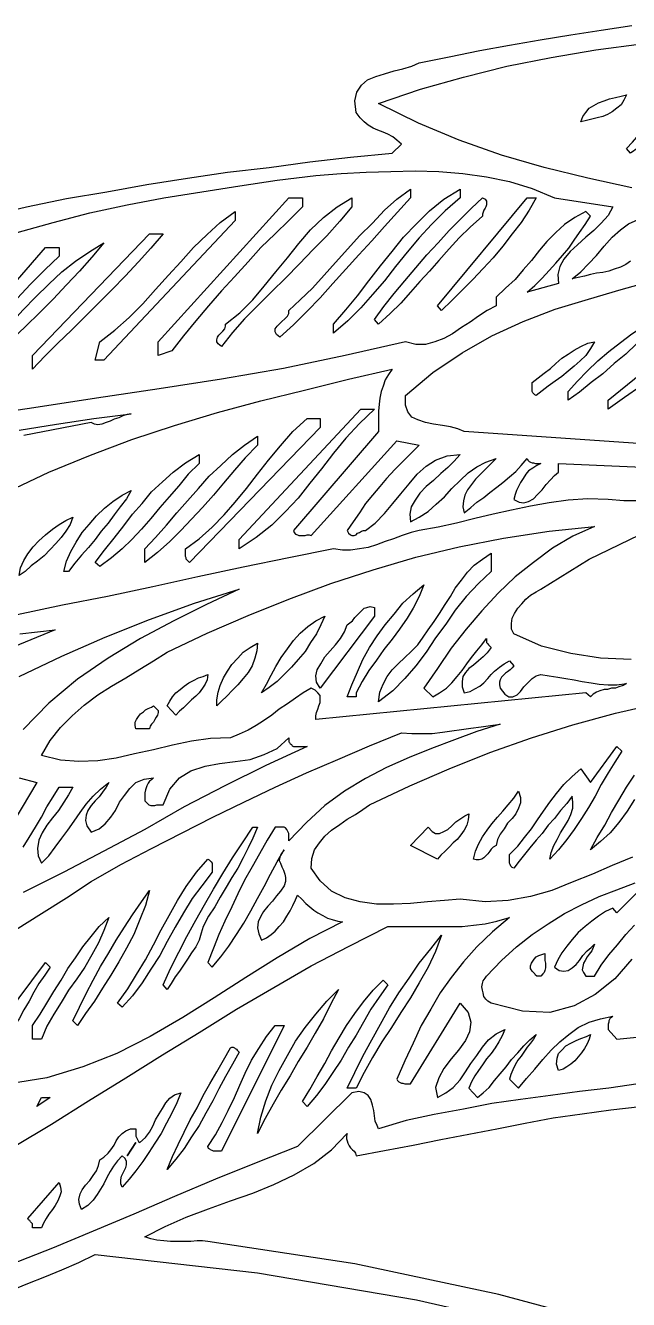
# Model space of a CAD drawing. Extents: x 0.03 to 7.4, y 0.03 to 6.86.
# Drawn here: x 2.585 to 3.473, y 4.966 to 6.843 of the extents above; entities that cross this region are included whole.
import ezdxf

# ---------------------------------------------------------------- set-up
doc = ezdxf.new("R2010")
doc.units = 0
doc.layers.add('1', color=7, linetype='Continuous')

msp = doc.modelspace()

# ---------------------------------------------------------------- linework, layer by layer
for points in [[(2.529, 6.562), (2.587, 6.576), (2.646, 6.588), (2.705, 6.598), (2.764, 6.609), (2.824, 6.618), (2.883, 6.627), (2.944, 6.634), (3.004, 6.642), (3.064, 6.649), (3.125, 6.655), (3.139, 6.668), (3.132, 6.674), (3.126, 6.679), (3.119, 6.683), (3.112, 6.686), (3.104, 6.689), (3.097, 6.692), (3.09, 6.696), (3.084, 6.701), (3.078, 6.707), (3.072, 6.715), (3.07, 6.732), (3.073, 6.745), (3.08, 6.755), (3.089, 6.763), (3.101, 6.768), (3.114, 6.772), (3.128, 6.776), (3.141, 6.779), (3.154, 6.783), (3.165, 6.788), (3.209, 6.797), (3.254, 6.806), (3.298, 6.814), (3.343, 6.822), (3.388, 6.829), (3.433, 6.836), (3.478, 6.843)], [(3.47, 6.741), (3.466, 6.733), (3.462, 6.726), (3.456, 6.721), (3.449, 6.716), (3.442, 6.712), (3.435, 6.709), (3.427, 6.707), (3.419, 6.705), (3.411, 6.703), (3.403, 6.701), (3.406, 6.709), (3.41, 6.715), (3.415, 6.721), (3.422, 6.725), (3.429, 6.729), (3.437, 6.732), (3.445, 6.735), (3.454, 6.737), (3.462, 6.739), (3.47, 6.741)], [(3.582, 6.741), (3.574, 6.731), (3.564, 6.722), (3.554, 6.713), (3.544, 6.704), (3.533, 6.695), (3.521, 6.687), (3.51, 6.679), (3.499, 6.671), (3.487, 6.663), (3.476, 6.655), (3.47, 6.662), (3.479, 6.671), (3.488, 6.682), (3.499, 6.692), (3.509, 6.701), (3.52, 6.711), (3.531, 6.72), (3.543, 6.727), (3.556, 6.734), (3.569, 6.738), (3.582, 6.741)], [(2.993, 6.576), (2.973, 6.556), (2.953, 6.536), (2.932, 6.516), (2.913, 6.495), (2.893, 6.473), (2.874, 6.452), (2.855, 6.43), (2.836, 6.408), (2.818, 6.386), (2.801, 6.364), (2.781, 6.357), (2.781, 6.377), (2.973, 6.589), (2.993, 6.589), (2.993, 6.576)], [(3.066, 6.576), (3.048, 6.555), (3.029, 6.533), (3.009, 6.513), (2.989, 6.492), (2.968, 6.471), (2.948, 6.451), (2.928, 6.431), (2.908, 6.411), (2.89, 6.391), (2.874, 6.37), (2.869, 6.374), (2.867, 6.377), (2.867, 6.38), (2.868, 6.384), (2.87, 6.387), (2.873, 6.39), (2.876, 6.393), (2.879, 6.396), (2.88, 6.4), (2.88, 6.403), (2.901, 6.42), (2.92, 6.439), (2.937, 6.459), (2.954, 6.48), (2.971, 6.501), (2.988, 6.522), (3.005, 6.542), (3.024, 6.56), (3.044, 6.576), (3.066, 6.589), (3.066, 6.576)], [(3.152, 6.589), (3.133, 6.568), (3.114, 6.547), (3.095, 6.526), (3.076, 6.505), (3.057, 6.484), (3.038, 6.463), (3.019, 6.442), (3, 6.422), (2.98, 6.402), (2.96, 6.384), (2.955, 6.388), (2.953, 6.392), (2.953, 6.396), (2.956, 6.4), (2.959, 6.403), (2.963, 6.407), (2.967, 6.411), (2.971, 6.415), (2.973, 6.419), (2.973, 6.423), (2.99, 6.439), (3.008, 6.456), (3.025, 6.475), (3.042, 6.494), (3.06, 6.514), (3.077, 6.533), (3.096, 6.552), (3.114, 6.571), (3.132, 6.587), (3.152, 6.602), (3.152, 6.589)], [(3.225, 6.589), (3.203, 6.57), (3.183, 6.55), (3.165, 6.53), (3.147, 6.509), (3.13, 6.488), (3.114, 6.467), (3.096, 6.447), (3.079, 6.427), (3.06, 6.408), (3.039, 6.39), (3.039, 6.403), (3.057, 6.424), (3.074, 6.445), (3.091, 6.467), (3.108, 6.489), (3.125, 6.51), (3.142, 6.531), (3.161, 6.551), (3.18, 6.57), (3.201, 6.587), (3.225, 6.602), (3.225, 6.589)], [(3.258, 6.562), (3.24, 6.546), (3.224, 6.53), (3.209, 6.514), (3.194, 6.497), (3.18, 6.481), (3.166, 6.466), (3.152, 6.45), (3.138, 6.434), (3.122, 6.419), (3.105, 6.403), (3.099, 6.41), (3.113, 6.429), (3.128, 6.448), (3.144, 6.467), (3.16, 6.486), (3.176, 6.505), (3.193, 6.523), (3.209, 6.541), (3.226, 6.558), (3.242, 6.574), (3.258, 6.589), (3.262, 6.587), (3.264, 6.584), (3.264, 6.582), (3.264, 6.579), (3.263, 6.576), (3.262, 6.574), (3.26, 6.571), (3.259, 6.568), (3.258, 6.565), (3.258, 6.562)], [(3.337, 6.589), (3.327, 6.571), (3.315, 6.553), (3.302, 6.536), (3.288, 6.518), (3.274, 6.501), (3.259, 6.485), (3.244, 6.469), (3.228, 6.453), (3.213, 6.438), (3.198, 6.423), (3.192, 6.43), (3.324, 6.589), (3.337, 6.589)], [(2.894, 6.556), (2.701, 6.35), (2.688, 6.35), (2.695, 6.377), (2.717, 6.394), (2.738, 6.413), (2.758, 6.433), (2.777, 6.454), (2.796, 6.475), (2.814, 6.495), (2.833, 6.516), (2.853, 6.535), (2.872, 6.553), (2.894, 6.569), (2.894, 6.556)], [(2.788, 6.536), (2.77, 6.515), (2.752, 6.495), (2.732, 6.474), (2.713, 6.454), (2.693, 6.434), (2.673, 6.414), (2.653, 6.394), (2.633, 6.375), (2.614, 6.356), (2.596, 6.337), (2.596, 6.357), (2.768, 6.536), (2.788, 6.536)], [(2.635, 6.503), (2.614, 6.483), (2.593, 6.462), (2.573, 6.441), (2.554, 6.42), (2.534, 6.399), (2.515, 6.377), (2.496, 6.357), (2.477, 6.336), (2.457, 6.317), (2.437, 6.298), (2.437, 6.311), (2.615, 6.516), (2.635, 6.516), (2.635, 6.503)], [(2.701, 6.523), (2.683, 6.502), (2.665, 6.481), (2.646, 6.461), (2.626, 6.44), (2.606, 6.42), (2.586, 6.4), (2.565, 6.38), (2.544, 6.361), (2.524, 6.342), (2.503, 6.324), (2.509, 6.35), (2.527, 6.367), (2.545, 6.385), (2.564, 6.404), (2.582, 6.424), (2.6, 6.443), (2.62, 6.462), (2.639, 6.48), (2.659, 6.496), (2.68, 6.51), (2.701, 6.523)], [(3.675, 6.463), (3.653, 6.445), (3.63, 6.427), (3.608, 6.408), (3.585, 6.389), (3.562, 6.369), (3.538, 6.35), (3.515, 6.331), (3.491, 6.312), (3.467, 6.295), (3.443, 6.278), (3.443, 6.291), (3.655, 6.463), (3.675, 6.463)], [(3.549, 6.43), (3.534, 6.417), (3.518, 6.403), (3.502, 6.389), (3.485, 6.374), (3.469, 6.359), (3.452, 6.345), (3.435, 6.33), (3.418, 6.317), (3.401, 6.303), (3.384, 6.291), (3.384, 6.304), (3.398, 6.319), (3.412, 6.334), (3.428, 6.349), (3.444, 6.363), (3.461, 6.376), (3.478, 6.389), (3.495, 6.4), (3.513, 6.411), (3.531, 6.421), (3.549, 6.43)], [(3.423, 6.377), (3.417, 6.367), (3.41, 6.357), (3.402, 6.349), (3.393, 6.341), (3.384, 6.334), (3.375, 6.326), (3.365, 6.319), (3.355, 6.312), (3.346, 6.305), (3.337, 6.298), (3.335, 6.299), (3.334, 6.3), (3.332, 6.302), (3.331, 6.304), (3.331, 6.306), (3.331, 6.309), (3.331, 6.312), (3.331, 6.314), (3.331, 6.317), (3.34, 6.324), (3.349, 6.331), (3.358, 6.338), (3.366, 6.345), (3.375, 6.353), (3.384, 6.359), (3.393, 6.365), (3.403, 6.37), (3.413, 6.375), (3.423, 6.377)], [(3.099, 6.278), (3.077, 6.257), (3.057, 6.235), (3.039, 6.213), (3.021, 6.19), (3.004, 6.169), (2.987, 6.147), (2.968, 6.127), (2.948, 6.107), (2.925, 6.089), (2.9, 6.072), (2.9, 6.086), (3.079, 6.278), (3.099, 6.278)], [(3.019, 6.251), (2.827, 6.052), (2.825, 6.054), (2.824, 6.055), (2.822, 6.057), (2.822, 6.059), (2.821, 6.061), (2.821, 6.064), (2.821, 6.067), (2.821, 6.069), (2.821, 6.072), (2.841, 6.087), (2.86, 6.104), (2.878, 6.122), (2.894, 6.141), (2.911, 6.161), (2.927, 6.182), (2.943, 6.203), (2.961, 6.224), (2.979, 6.245), (3, 6.264), (3.019, 6.264), (3.019, 6.251)], [(2.927, 6.225), (2.909, 6.206), (2.893, 6.188), (2.877, 6.169), (2.862, 6.151), (2.846, 6.133), (2.83, 6.116), (2.814, 6.099), (2.798, 6.083), (2.78, 6.067), (2.761, 6.052), (2.761, 6.072), (2.777, 6.089), (2.793, 6.107), (2.808, 6.125), (2.824, 6.143), (2.84, 6.161), (2.856, 6.179), (2.873, 6.195), (2.89, 6.211), (2.908, 6.225), (2.927, 6.238), (2.927, 6.225)], [(2.841, 6.198), (2.825, 6.182), (2.811, 6.165), (2.797, 6.149), (2.783, 6.133), (2.77, 6.117), (2.756, 6.101), (2.742, 6.086), (2.728, 6.072), (2.712, 6.059), (2.695, 6.046), (2.688, 6.052), (2.702, 6.07), (2.716, 6.088), (2.73, 6.106), (2.743, 6.123), (2.757, 6.139), (2.771, 6.156), (2.787, 6.171), (2.803, 6.185), (2.821, 6.199), (2.841, 6.211), (2.841, 6.198)], [(2.741, 6.158), (2.734, 6.146), (2.725, 6.134), (2.716, 6.122), (2.707, 6.11), (2.697, 6.098), (2.688, 6.086), (2.678, 6.074), (2.668, 6.063), (2.658, 6.051), (2.649, 6.039), (2.642, 6.039), (2.646, 6.054), (2.652, 6.068), (2.66, 6.082), (2.669, 6.096), (2.679, 6.108), (2.69, 6.121), (2.702, 6.132), (2.714, 6.142), (2.728, 6.151), (2.741, 6.158)], [(2.655, 6.119), (2.651, 6.108), (2.645, 6.098), (2.638, 6.089), (2.63, 6.08), (2.622, 6.071), (2.613, 6.062), (2.603, 6.054), (2.594, 6.047), (2.585, 6.039), (2.576, 6.033), (2.578, 6.044), (2.583, 6.055), (2.589, 6.065), (2.597, 6.075), (2.605, 6.084), (2.615, 6.093), (2.625, 6.101), (2.635, 6.108), (2.645, 6.114), (2.655, 6.119)], [(3.271, 6.039), (3.252, 6.021), (3.234, 6.002), (3.218, 5.982), (3.204, 5.961), (3.189, 5.941), (3.175, 5.92), (3.16, 5.9), (3.144, 5.881), (3.126, 5.863), (3.105, 5.847), (3.107, 5.861), (3.112, 5.873), (3.118, 5.884), (3.125, 5.894), (3.134, 5.903), (3.144, 5.912), (3.153, 5.921), (3.163, 5.931), (3.171, 5.942), (3.178, 5.953), (3.187, 5.965), (3.195, 5.977), (3.203, 5.99), (3.211, 6.002), (3.218, 6.014), (3.227, 6.026), (3.236, 6.038), (3.246, 6.048), (3.258, 6.057), (3.271, 6.066), (3.271, 6.039)], [(3.172, 6.019), (3.165, 6.002), (3.156, 5.985), (3.147, 5.97), (3.136, 5.954), (3.125, 5.939), (3.113, 5.924), (3.102, 5.908), (3.091, 5.893), (3.081, 5.877), (3.072, 5.86), (3.072, 5.854), (3.059, 5.854), (3.066, 5.872), (3.074, 5.891), (3.082, 5.909), (3.092, 5.927), (3.103, 5.944), (3.115, 5.96), (3.128, 5.976), (3.141, 5.992), (3.156, 6.006), (3.172, 6.019)], [(3.099, 5.973), (3.019, 5.867), (3.014, 5.876), (3.013, 5.885), (3.015, 5.894), (3.02, 5.903), (3.026, 5.913), (3.034, 5.922), (3.042, 5.931), (3.049, 5.94), (3.055, 5.95), (3.059, 5.96), (3.063, 5.963), (3.067, 5.966), (3.07, 5.971), (3.073, 5.974), (3.077, 5.978), (3.081, 5.982), (3.084, 5.985), (3.088, 5.986), (3.093, 5.987), (3.099, 5.986), (3.099, 5.973)], [(3.026, 5.973), (3.02, 5.96), (3.014, 5.947), (3.005, 5.934), (2.997, 5.921), (2.987, 5.909), (2.977, 5.898), (2.966, 5.887), (2.956, 5.877), (2.944, 5.868), (2.933, 5.86), (2.94, 5.873), (2.947, 5.886), (2.954, 5.899), (2.962, 5.912), (2.971, 5.925), (2.98, 5.937), (2.99, 5.948), (3.001, 5.958), (3.013, 5.966), (3.026, 5.973)], [(2.927, 5.933), (2.926, 5.922), (2.923, 5.911), (2.919, 5.9), (2.913, 5.89), (2.906, 5.881), (2.898, 5.872), (2.89, 5.864), (2.882, 5.855), (2.874, 5.848), (2.867, 5.841), (2.867, 5.85), (2.869, 5.861), (2.872, 5.871), (2.877, 5.882), (2.883, 5.892), (2.889, 5.902), (2.898, 5.911), (2.906, 5.92), (2.916, 5.927), (2.927, 5.933)], [(2.854, 5.887), (2.853, 5.879), (2.85, 5.873), (2.846, 5.867), (2.841, 5.86), (2.836, 5.855), (2.83, 5.85), (2.824, 5.844), (2.818, 5.838), (2.812, 5.833), (2.807, 5.827), (2.794, 5.841), (2.798, 5.848), (2.802, 5.854), (2.807, 5.86), (2.813, 5.865), (2.819, 5.87), (2.826, 5.875), (2.833, 5.878), (2.84, 5.882), (2.847, 5.884), (2.854, 5.887)], [(2.768, 5.807), (2.748, 5.807), (2.747, 5.812), (2.747, 5.817), (2.749, 5.821), (2.752, 5.825), (2.755, 5.829), (2.759, 5.832), (2.762, 5.835), (2.766, 5.837), (2.771, 5.839), (2.774, 5.841), (2.778, 5.837), (2.781, 5.834), (2.781, 5.831), (2.78, 5.827), (2.778, 5.824), (2.776, 5.821), (2.774, 5.817), (2.771, 5.814), (2.769, 5.811), (2.768, 5.807)], [(3.463, 5.774), (3.453, 5.758), (3.443, 5.742), (3.433, 5.725), (3.424, 5.708), (3.414, 5.691), (3.404, 5.675), (3.393, 5.659), (3.382, 5.644), (3.37, 5.629), (3.357, 5.615), (3.359, 5.625), (3.363, 5.635), (3.368, 5.644), (3.373, 5.654), (3.379, 5.663), (3.384, 5.672), (3.388, 5.681), (3.391, 5.69), (3.391, 5.699), (3.39, 5.708), (3.382, 5.697), (3.373, 5.687), (3.364, 5.675), (3.355, 5.665), (3.346, 5.653), (3.337, 5.643), (3.328, 5.632), (3.32, 5.622), (3.312, 5.612), (3.304, 5.602), (3.302, 5.603), (3.3, 5.605), (3.299, 5.607), (3.298, 5.609), (3.298, 5.611), (3.298, 5.614), (3.298, 5.616), (3.298, 5.619), (3.298, 5.622), (3.31, 5.634), (3.32, 5.647), (3.33, 5.66), (3.339, 5.673), (3.348, 5.686), (3.357, 5.699), (3.367, 5.712), (3.378, 5.725), (3.39, 5.737), (3.403, 5.748), (3.417, 5.728), (3.456, 5.781), (3.463, 5.774)], [(3.482, 5.703), (3.471, 5.686), (3.459, 5.669), (3.446, 5.654), (3.432, 5.641), (3.417, 5.629), (3.427, 5.647), (3.438, 5.665), (3.448, 5.684), (3.459, 5.702), (3.47, 5.721), (3.482, 5.739)], [(3.278, 5.635), (3.274, 5.633), (3.271, 5.63), (3.269, 5.627), (3.266, 5.623), (3.263, 5.62), (3.26, 5.617), (3.257, 5.615), (3.253, 5.614), (3.249, 5.614), (3.245, 5.615), (3.248, 5.627), (3.252, 5.637), (3.258, 5.648), (3.265, 5.658), (3.272, 5.667), (3.28, 5.677), (3.288, 5.686), (3.296, 5.695), (3.304, 5.705), (3.311, 5.715), (3.314, 5.706), (3.314, 5.698), (3.311, 5.69), (3.307, 5.682), (3.302, 5.675), (3.295, 5.668), (3.29, 5.66), (3.284, 5.652), (3.28, 5.644), (3.278, 5.635)], [(3.192, 5.615), (3.152, 5.635), (3.178, 5.662), (3.184, 5.656), (3.189, 5.653), (3.195, 5.653), (3.201, 5.656), (3.207, 5.659), (3.213, 5.664), (3.219, 5.67), (3.226, 5.675), (3.232, 5.679), (3.238, 5.682), (3.237, 5.673), (3.235, 5.665), (3.231, 5.658), (3.226, 5.651), (3.221, 5.644), (3.215, 5.639), (3.209, 5.633), (3.203, 5.627), (3.197, 5.621), (3.192, 5.615)], [(2.927, 5.662), (2.92, 5.646), (2.913, 5.632), (2.906, 5.617), (2.898, 5.602), (2.889, 5.588), (2.881, 5.574), (2.872, 5.559), (2.864, 5.545), (2.855, 5.531), (2.847, 5.516), (2.844, 5.506), (2.841, 5.496), (2.836, 5.486), (2.83, 5.477), (2.824, 5.468), (2.818, 5.459), (2.812, 5.45), (2.806, 5.442), (2.8, 5.432), (2.794, 5.423), (2.788, 5.43), (2.799, 5.454), (2.811, 5.478), (2.823, 5.501), (2.836, 5.525), (2.849, 5.548), (2.862, 5.571), (2.876, 5.594), (2.89, 5.617), (2.905, 5.639), (2.92, 5.662), (2.927, 5.662)], [(2.86, 5.596), (2.845, 5.576), (2.831, 5.557), (2.818, 5.536), (2.806, 5.515), (2.794, 5.494), (2.783, 5.473), (2.77, 5.453), (2.757, 5.433), (2.743, 5.414), (2.728, 5.397), (2.721, 5.403), (2.736, 5.424), (2.749, 5.445), (2.762, 5.467), (2.774, 5.489), (2.785, 5.511), (2.797, 5.532), (2.809, 5.554), (2.822, 5.575), (2.837, 5.596), (2.854, 5.615), (2.856, 5.614), (2.858, 5.612), (2.859, 5.611), (2.86, 5.609), (2.86, 5.607), (2.86, 5.604), (2.86, 5.601), (2.86, 5.598), (2.86, 5.596)], [(2.768, 5.569), (2.762, 5.547), (2.754, 5.526), (2.745, 5.504), (2.734, 5.484), (2.723, 5.464), (2.711, 5.444), (2.699, 5.425), (2.687, 5.406), (2.674, 5.388), (2.662, 5.37), (2.655, 5.377), (2.665, 5.397), (2.675, 5.417), (2.685, 5.437), (2.696, 5.457), (2.708, 5.477), (2.719, 5.496), (2.731, 5.515), (2.743, 5.533), (2.756, 5.552), (2.768, 5.569)], [(2.708, 5.529), (2.701, 5.51), (2.693, 5.492), (2.683, 5.474), (2.673, 5.456), (2.661, 5.439), (2.649, 5.422), (2.638, 5.404), (2.627, 5.387), (2.617, 5.369), (2.609, 5.35), (2.596, 5.35), (2.596, 5.37), (2.607, 5.387), (2.617, 5.403), (2.627, 5.42), (2.638, 5.437), (2.648, 5.454), (2.659, 5.47), (2.67, 5.486), (2.682, 5.501), (2.694, 5.516), (2.708, 5.529)], [(3.198, 5.503), (3.189, 5.479), (3.178, 5.456), (3.165, 5.433), (3.152, 5.411), (3.138, 5.389), (3.124, 5.367), (3.11, 5.346), (3.096, 5.323), (3.084, 5.301), (3.072, 5.278), (3.059, 5.278), (3.07, 5.301), (3.082, 5.325), (3.095, 5.349), (3.108, 5.372), (3.121, 5.396), (3.135, 5.418), (3.15, 5.44), (3.165, 5.462), (3.182, 5.483), (3.198, 5.503)], [(2.622, 5.456), (2.614, 5.444), (2.605, 5.432), (2.598, 5.419), (2.591, 5.406), (2.583, 5.393), (2.576, 5.38), (2.568, 5.368), (2.56, 5.355), (2.552, 5.343), (2.543, 5.331), (2.538, 5.336), (2.536, 5.342), (2.536, 5.348), (2.537, 5.353), (2.54, 5.358), (2.543, 5.363), (2.547, 5.368), (2.55, 5.373), (2.553, 5.379), (2.556, 5.384), (2.615, 5.463), (2.622, 5.456)], [(3.35, 5.476), (3.35, 5.473), (3.35, 5.469), (3.35, 5.466), (3.351, 5.462), (3.351, 5.458), (3.351, 5.455), (3.35, 5.451), (3.349, 5.448), (3.347, 5.446), (3.344, 5.443), (3.342, 5.443), (3.34, 5.443), (3.338, 5.443), (3.336, 5.444), (3.335, 5.446), (3.334, 5.447), (3.332, 5.449), (3.331, 5.45), (3.329, 5.454), (3.329, 5.458), (3.33, 5.462), (3.332, 5.465), (3.334, 5.468), (3.337, 5.471), (3.341, 5.473), (3.344, 5.474), (3.347, 5.475), (3.35, 5.476)], [(3.119, 5.43), (3.106, 5.412), (3.094, 5.394), (3.083, 5.375), (3.072, 5.356), (3.061, 5.338), (3.05, 5.319), (3.038, 5.301), (3.026, 5.283), (3.014, 5.267), (3, 5.251), (2.993, 5.258), (3.004, 5.276), (3.015, 5.295), (3.026, 5.314), (3.036, 5.333), (3.047, 5.352), (3.058, 5.37), (3.07, 5.388), (3.083, 5.405), (3.097, 5.422), (3.112, 5.437), (3.119, 5.43)], [(3.046, 5.423), (3.035, 5.402), (3.024, 5.38), (3.012, 5.359), (3, 5.338), (2.987, 5.317), (2.975, 5.296), (2.962, 5.275), (2.95, 5.254), (2.938, 5.233), (2.927, 5.211), (2.932, 5.235), (2.939, 5.259), (2.948, 5.282), (2.959, 5.304), (2.971, 5.326), (2.983, 5.347), (2.997, 5.367), (3.013, 5.387), (3.029, 5.406), (3.046, 5.423)], [(2.874, 5.185), (2.871, 5.185), (2.868, 5.185), (2.865, 5.185), (2.862, 5.185), (2.86, 5.186), (2.858, 5.187), (2.857, 5.188), (2.855, 5.189), (2.854, 5.192), (2.865, 5.209), (2.875, 5.227), (2.884, 5.245), (2.893, 5.264), (2.901, 5.282), (2.909, 5.3), (2.918, 5.319), (2.929, 5.336), (2.94, 5.354), (2.953, 5.37), (2.966, 5.37), (2.874, 5.185)], [(3.417, 5.357), (3.415, 5.35), (3.412, 5.343), (3.408, 5.336), (3.404, 5.33), (3.399, 5.324), (3.394, 5.318), (3.388, 5.313), (3.382, 5.309), (3.377, 5.306), (3.37, 5.304), (3.367, 5.313), (3.368, 5.322), (3.37, 5.329), (3.375, 5.334), (3.381, 5.34), (3.388, 5.344), (3.396, 5.348), (3.403, 5.351), (3.411, 5.354), (3.417, 5.357)], [(2.9, 5.331), (2.89, 5.313), (2.88, 5.295), (2.87, 5.277), (2.861, 5.259), (2.851, 5.241), (2.841, 5.223), (2.83, 5.206), (2.819, 5.189), (2.807, 5.173), (2.794, 5.158), (2.802, 5.177), (2.81, 5.195), (2.819, 5.213), (2.828, 5.231), (2.838, 5.249), (2.847, 5.267), (2.857, 5.284), (2.867, 5.302), (2.877, 5.319), (2.887, 5.337), (2.889, 5.338), (2.891, 5.338), (2.893, 5.337), (2.894, 5.336), (2.896, 5.335), (2.897, 5.334), (2.899, 5.332), (2.9, 5.331)], [(2.814, 5.271), (2.808, 5.256), (2.801, 5.241), (2.793, 5.226), (2.785, 5.211), (2.776, 5.197), (2.767, 5.183), (2.758, 5.17), (2.748, 5.156), (2.738, 5.144), (2.728, 5.132), (2.726, 5.137), (2.726, 5.143), (2.727, 5.148), (2.729, 5.152), (2.731, 5.157), (2.733, 5.161), (2.734, 5.165), (2.734, 5.17), (2.732, 5.174), (2.728, 5.178), (2.721, 5.171), (2.715, 5.163), (2.71, 5.155), (2.705, 5.146), (2.701, 5.137), (2.696, 5.129), (2.691, 5.121), (2.685, 5.113), (2.677, 5.105), (2.668, 5.099), (2.665, 5.107), (2.664, 5.114), (2.666, 5.122), (2.669, 5.128), (2.674, 5.135), (2.68, 5.142), (2.685, 5.149), (2.69, 5.156), (2.693, 5.164), (2.695, 5.172), (2.701, 5.176), (2.707, 5.182), (2.711, 5.187), (2.716, 5.194), (2.719, 5.2), (2.723, 5.206), (2.728, 5.211), (2.733, 5.215), (2.74, 5.218), (2.748, 5.218), (2.748, 5.215), (2.748, 5.212), (2.748, 5.21), (2.748, 5.207), (2.749, 5.205), (2.75, 5.203), (2.751, 5.201), (2.752, 5.199), (2.754, 5.198), (2.762, 5.205), (2.768, 5.213), (2.773, 5.222), (2.777, 5.231), (2.782, 5.24), (2.787, 5.248), (2.792, 5.256), (2.798, 5.263), (2.805, 5.268), (2.814, 5.271)], [(2.609, 5.072), (2.596, 5.072), (2.596, 5.074), (2.596, 5.076), (2.596, 5.078), (2.594, 5.08), (2.593, 5.081), (2.592, 5.083), (2.59, 5.084), (2.589, 5.086), (2.635, 5.139), (2.637, 5.132), (2.638, 5.125), (2.636, 5.119), (2.633, 5.112), (2.629, 5.105), (2.625, 5.099), (2.62, 5.092), (2.616, 5.086), (2.612, 5.079), (2.609, 5.072)]]:
    msp.add_lwpolyline(points)
at = {"layer": '1'}
for points in [[(3.478, 6.604), (3.413, 6.618), (3.349, 6.634), (3.286, 6.652), (3.224, 6.674), (3.164, 6.699), (3.105, 6.728), (3.167, 6.749), (3.23, 6.767), (3.294, 6.783), (3.359, 6.796), (3.425, 6.807), (3.492, 6.816)], [(2.573, 6.538), (2.626, 6.553), (2.68, 6.567), (2.735, 6.579), (2.789, 6.589), (2.845, 6.598), (2.901, 6.607), (2.956, 6.615), (3.013, 6.622), (3.05, 6.625), (3.087, 6.627), (3.123, 6.628), (3.159, 6.629), (3.194, 6.628), (3.229, 6.625), (3.264, 6.62), (3.298, 6.613), (3.331, 6.603), (3.364, 6.589), (3.45, 6.576)], [(3.45, 6.576), (3.443, 6.563), (3.433, 6.552), (3.422, 6.541), (3.41, 6.531), (3.398, 6.52), (3.387, 6.51), (3.378, 6.499), (3.372, 6.488), (3.369, 6.476), (3.37, 6.463), (3.324, 6.45), (3.335, 6.46), (3.346, 6.471), (3.356, 6.482), (3.366, 6.493), (3.376, 6.504), (3.385, 6.515), (3.393, 6.527), (3.401, 6.538), (3.409, 6.55), (3.417, 6.562), (3.41, 6.569), (3.394, 6.56), (3.379, 6.55), (3.366, 6.538), (3.353, 6.525), (3.342, 6.512), (3.33, 6.497), (3.318, 6.483), (3.306, 6.469), (3.292, 6.456), (3.278, 6.443), (3.278, 6.43), (3.265, 6.423), (3.252, 6.415), (3.24, 6.406), (3.227, 6.398), (3.214, 6.389), (3.201, 6.382), (3.188, 6.377), (3.174, 6.373), (3.16, 6.373), (3.145, 6.377), (3.056, 6.357), (2.965, 6.338), (2.874, 6.322), (2.782, 6.308), (2.69, 6.294), (2.598, 6.28), (2.505, 6.266)], [(3.476, 6.496), (3.469, 6.491), (3.461, 6.487), (3.452, 6.484), (3.444, 6.481), (3.435, 6.479), (3.426, 6.478), (3.417, 6.476), (3.408, 6.474), (3.399, 6.472), (3.39, 6.47), (3.403, 6.48), (3.414, 6.492), (3.426, 6.504), (3.437, 6.518), (3.449, 6.531), (3.461, 6.542), (3.473, 6.551), (3.487, 6.557)], [(3.807, 6.205), (3.231, 6.245), (3.222, 6.249), (3.211, 6.252), (3.199, 6.254), (3.186, 6.256), (3.174, 6.258), (3.163, 6.262), (3.154, 6.266), (3.148, 6.274), (3.145, 6.284), (3.145, 6.298), (3.185, 6.332), (3.228, 6.361), (3.272, 6.386), (3.318, 6.407), (3.365, 6.425), (3.414, 6.44), (3.462, 6.454), (3.512, 6.468)], [(2.561, 6.157), (2.62, 6.185), (2.681, 6.21), (2.742, 6.233), (2.805, 6.254), (2.868, 6.273), (2.932, 6.29), (2.996, 6.306), (3.061, 6.322), (3.125, 6.337)], [(3.125, 6.337), (3.12, 6.329), (3.115, 6.321), (3.112, 6.312), (3.109, 6.304), (3.107, 6.294), (3.106, 6.285), (3.105, 6.275), (3.105, 6.265), (3.105, 6.255), (3.105, 6.245), (2.98, 6.099), (2.981, 6.096), (2.983, 6.094), (2.986, 6.093), (2.988, 6.092), (2.991, 6.092), (2.995, 6.092), (2.997, 6.092), (3, 6.093), (3.003, 6.093), (3.006, 6.092), (3.132, 6.231), (3.165, 6.225), (3.153, 6.213), (3.141, 6.201), (3.129, 6.189), (3.117, 6.176), (3.107, 6.164), (3.096, 6.151), (3.086, 6.139), (3.077, 6.125), (3.068, 6.112), (3.059, 6.099), (3.061, 6.095), (3.064, 6.093), (3.066, 6.092), (3.069, 6.092), (3.072, 6.093), (3.074, 6.095), (3.077, 6.096), (3.08, 6.098), (3.083, 6.099), (3.086, 6.099), (3.1, 6.11), (3.114, 6.124), (3.126, 6.139), (3.138, 6.153), (3.15, 6.168), (3.162, 6.182), (3.175, 6.194), (3.189, 6.203), (3.206, 6.209), (3.225, 6.211), (3.216, 6.201), (3.207, 6.192), (3.197, 6.183), (3.186, 6.173), (3.175, 6.164), (3.166, 6.154), (3.159, 6.144), (3.153, 6.134), (3.151, 6.123), (3.152, 6.112), (3.165, 6.119), (3.178, 6.127), (3.19, 6.138), (3.202, 6.149), (3.213, 6.161), (3.225, 6.173), (3.237, 6.184), (3.25, 6.193), (3.263, 6.2), (3.278, 6.205), (3.271, 6.198), (3.263, 6.19), (3.256, 6.183), (3.248, 6.175), (3.242, 6.167), (3.236, 6.159), (3.232, 6.151), (3.23, 6.143), (3.229, 6.134), (3.231, 6.125), (3.241, 6.133), (3.25, 6.141), (3.26, 6.148), (3.269, 6.155), (3.279, 6.163), (3.288, 6.17), (3.298, 6.178), (3.307, 6.186), (3.315, 6.195), (3.324, 6.205), (3.325, 6.203), (3.327, 6.201), (3.329, 6.2), (3.331, 6.199), (3.333, 6.199), (3.336, 6.198), (3.338, 6.198), (3.341, 6.198), (3.344, 6.198), (3.338, 6.195), (3.332, 6.191), (3.326, 6.187), (3.322, 6.182), (3.318, 6.176), (3.314, 6.17), (3.311, 6.164), (3.308, 6.158), (3.306, 6.152), (3.304, 6.145), (3.312, 6.141), (3.319, 6.14), (3.326, 6.142), (3.333, 6.146), (3.339, 6.152), (3.346, 6.159), (3.352, 6.167), (3.358, 6.174), (3.364, 6.18), (3.37, 6.185), (3.37, 6.198), (3.662, 6.185)], [(2.576, 6.247), (2.631, 6.256), (2.686, 6.264), (2.741, 6.271)], [(2.741, 6.271), (2.735, 6.27), (2.729, 6.268), (2.723, 6.265), (2.716, 6.263), (2.71, 6.26), (2.704, 6.258), (2.698, 6.256), (2.692, 6.255), (2.687, 6.256), (2.682, 6.258), (2.583, 6.239)], [(3.488, 6.143), (3.466, 6.143), (3.443, 6.145), (3.413, 6.146), (3.384, 6.144), (3.356, 6.14), (3.329, 6.135), (3.301, 6.129), (3.274, 6.123), (3.247, 6.117), (3.22, 6.11), (3.193, 6.104), (3.165, 6.099), (3.153, 6.096), (3.14, 6.092), (3.127, 6.087), (3.115, 6.083), (3.102, 6.078), (3.09, 6.074), (3.077, 6.072), (3.064, 6.07), (3.052, 6.07), (3.039, 6.072), (2.973, 6.059), (2.906, 6.045), (2.839, 6.031), (2.773, 6.016), (2.706, 6.002), (2.64, 5.989), (2.573, 5.975)], [(3.423, 6.105), (3.391, 6.091), (3.361, 6.073), (3.333, 6.052), (3.306, 6.031), (3.281, 6.007), (3.257, 5.981), (3.234, 5.954), (3.212, 5.926), (3.192, 5.896), (3.172, 5.867), (3.185, 5.854), (3.195, 5.86), (3.205, 5.867), (3.213, 5.875), (3.221, 5.884), (3.228, 5.893), (3.235, 5.903), (3.242, 5.912), (3.25, 5.922), (3.257, 5.931), (3.264, 5.94), (3.264, 5.938), (3.264, 5.936), (3.264, 5.934), (3.266, 5.932), (3.267, 5.931), (3.268, 5.93), (3.27, 5.928), (3.271, 5.927), (3.265, 5.919), (3.259, 5.913), (3.252, 5.907), (3.245, 5.901), (3.238, 5.896), (3.233, 5.89), (3.229, 5.884), (3.228, 5.877), (3.228, 5.869), (3.231, 5.86), (3.24, 5.862), (3.247, 5.866), (3.254, 5.87), (3.26, 5.875), (3.266, 5.881), (3.271, 5.887), (3.276, 5.892), (3.283, 5.898), (3.29, 5.903), (3.298, 5.907), (3.304, 5.9), (3.302, 5.897), (3.299, 5.894), (3.295, 5.891), (3.292, 5.889), (3.289, 5.886), (3.286, 5.883), (3.284, 5.879), (3.283, 5.876), (3.283, 5.872), (3.284, 5.867), (3.291, 5.858), (3.297, 5.854), (3.303, 5.854), (3.309, 5.857), (3.314, 5.862), (3.319, 5.869), (3.325, 5.875), (3.331, 5.881), (3.337, 5.885), (3.344, 5.887), (3.356, 5.885), (3.369, 5.883), (3.381, 5.881), (3.393, 5.879), (3.405, 5.877), (3.418, 5.875), (3.43, 5.873), (3.443, 5.872), (3.456, 5.872), (3.47, 5.874), (3.465, 5.871), (3.459, 5.869), (3.454, 5.867), (3.448, 5.867), (3.442, 5.865), (3.437, 5.865), (3.431, 5.863), (3.426, 5.861), (3.421, 5.858), (3.417, 5.854), (3.41, 5.86), (3.013, 5.821), (3.013, 5.826), (3.014, 5.831), (3.016, 5.836), (3.017, 5.841), (3.019, 5.846), (3.019, 5.851), (3.019, 5.856), (3.016, 5.86), (3.012, 5.864), (3.006, 5.867), (2.994, 5.86), (2.983, 5.852), (2.971, 5.844), (2.959, 5.836), (2.948, 5.827), (2.936, 5.819), (2.925, 5.812), (2.913, 5.805), (2.9, 5.799), (2.887, 5.794), (2.858, 5.793), (2.83, 5.789), (2.802, 5.783), (2.774, 5.776), (2.746, 5.77), (2.719, 5.764), (2.692, 5.76), (2.664, 5.759), (2.637, 5.761), (2.609, 5.768), (2.622, 5.79), (2.637, 5.809), (2.654, 5.826), (2.672, 5.842), (2.692, 5.857), (2.712, 5.87), (2.733, 5.882), (2.754, 5.895), (2.774, 5.907), (2.794, 5.92), (2.853, 5.948), (2.913, 5.974), (2.973, 5.998), (3.035, 6.021), (3.097, 6.041), (3.16, 6.06), (3.224, 6.075), (3.289, 6.088), (3.356, 6.098), (3.423, 6.105)], [(3.477, 5.909), (3.432, 5.911), (3.388, 5.918), (3.345, 5.929), (3.304, 5.947), (3.301, 5.954), (3.301, 5.962), (3.302, 5.97), (3.305, 5.977), (3.31, 5.985), (3.316, 5.991), (3.322, 5.998), (3.329, 6.004), (3.337, 6.009), (3.344, 6.013), (3.415, 6.057), (3.489, 6.093)], [(2.576, 5.884), (2.639, 5.914), (2.703, 5.942), (2.768, 5.968), (2.834, 5.992), (2.9, 6.013), (2.852, 5.99), (2.804, 5.966), (2.755, 5.94), (2.707, 5.911), (2.662, 5.88), (2.62, 5.845), (2.582, 5.806)], [(2.577, 5.947), (2.603, 5.95), (2.629, 5.953), (2.549, 5.92)], [(3.479, 5.618), (3.449, 5.606), (3.42, 5.593), (3.39, 5.581), (3.36, 5.569), (3.329, 5.56), (3.296, 5.554), (3.262, 5.552), (3.225, 5.556), (3.202, 5.554), (3.177, 5.552), (3.152, 5.55), (3.127, 5.549), (3.102, 5.549), (3.078, 5.552), (3.056, 5.558), (3.036, 5.568), (3.019, 5.583), (3.006, 5.602), (3.007, 5.616), (3.011, 5.629), (3.018, 5.639), (3.026, 5.649), (3.036, 5.658), (3.048, 5.666), (3.059, 5.674), (3.071, 5.681), (3.082, 5.688), (3.092, 5.695), (3.151, 5.723), (3.209, 5.748), (3.269, 5.772), (3.33, 5.794), (3.391, 5.813), (3.454, 5.83), (3.518, 5.845)], [(3.284, 5.814), (3.25, 5.803), (3.217, 5.791), (3.183, 5.778), (3.15, 5.765), (3.117, 5.75), (3.086, 5.734), (3.055, 5.715), (3.026, 5.694), (2.999, 5.669), (2.973, 5.642), (2.973, 5.645), (2.973, 5.648), (2.973, 5.65), (2.973, 5.653), (2.972, 5.655), (2.971, 5.657), (2.97, 5.659), (2.968, 5.661), (2.966, 5.662), (2.953, 5.662), (2.941, 5.643), (2.93, 5.623), (2.919, 5.604), (2.908, 5.584), (2.898, 5.564), (2.889, 5.545), (2.879, 5.524), (2.87, 5.504), (2.862, 5.484), (2.854, 5.463), (2.86, 5.456), (2.873, 5.471), (2.885, 5.487), (2.896, 5.504), (2.907, 5.521), (2.917, 5.539), (2.927, 5.557), (2.937, 5.575), (2.946, 5.593), (2.956, 5.611), (2.966, 5.629), (2.962, 5.623), (2.96, 5.618), (2.959, 5.613), (2.961, 5.609), (2.963, 5.604), (2.965, 5.599), (2.967, 5.593), (2.968, 5.588), (2.968, 5.582), (2.966, 5.576), (2.961, 5.568), (2.955, 5.561), (2.949, 5.553), (2.942, 5.546), (2.936, 5.538), (2.932, 5.531), (2.928, 5.523), (2.927, 5.514), (2.929, 5.505), (2.933, 5.496), (2.94, 5.499), (2.947, 5.504), (2.953, 5.509), (2.959, 5.516), (2.965, 5.523), (2.97, 5.531), (2.975, 5.539), (2.979, 5.547), (2.983, 5.555), (2.986, 5.562), (2.992, 5.556), (2.998, 5.55), (3.004, 5.545), (3.01, 5.54), (3.016, 5.536), (3.023, 5.532), (3.03, 5.528), (3.037, 5.526), (3.045, 5.524), (3.052, 5.523), (3.004, 5.498), (2.956, 5.47), (2.91, 5.441), (2.863, 5.411), (2.817, 5.382), (2.769, 5.354), (2.72, 5.329), (2.67, 5.309), (2.617, 5.293), (2.562, 5.284)], [(2.571, 5.511), (2.609, 5.535), (2.646, 5.558), (2.682, 5.582), (2.726, 5.607), (2.771, 5.631), (2.816, 5.654), (2.861, 5.677), (2.907, 5.699), (2.953, 5.721), (2.999, 5.742), (3.045, 5.762), (3.092, 5.782), (3.139, 5.801), (3.154, 5.8), (3.169, 5.8), (3.184, 5.8), (3.199, 5.802), (3.213, 5.804), (3.227, 5.806), (3.241, 5.808), (3.256, 5.81), (3.27, 5.812), (3.284, 5.814)], [(2.582, 5.633), (2.591, 5.647), (2.6, 5.662), (2.609, 5.677), (2.617, 5.692), (2.626, 5.707), (2.635, 5.721), (2.655, 5.721), (2.649, 5.71), (2.642, 5.699), (2.634, 5.687), (2.625, 5.676), (2.617, 5.665), (2.61, 5.654), (2.605, 5.643), (2.603, 5.631), (2.604, 5.62), (2.609, 5.609), (2.62, 5.62), (2.629, 5.633), (2.639, 5.646), (2.648, 5.658), (2.657, 5.671), (2.666, 5.684), (2.675, 5.696), (2.685, 5.708), (2.696, 5.718), (2.708, 5.728), (2.704, 5.721), (2.699, 5.714), (2.694, 5.707), (2.688, 5.701), (2.682, 5.694), (2.677, 5.687), (2.675, 5.68), (2.674, 5.672), (2.676, 5.664), (2.682, 5.655), (2.694, 5.66), (2.703, 5.667), (2.711, 5.677), (2.718, 5.687), (2.724, 5.699), (2.731, 5.709), (2.739, 5.719), (2.748, 5.728), (2.76, 5.733), (2.774, 5.735), (2.771, 5.732), (2.768, 5.73), (2.766, 5.727), (2.764, 5.723), (2.763, 5.72), (2.762, 5.717), (2.761, 5.713), (2.761, 5.709), (2.761, 5.706), (2.761, 5.701), (2.763, 5.699), (2.765, 5.697), (2.767, 5.695), (2.77, 5.694), (2.773, 5.694), (2.776, 5.694), (2.779, 5.695), (2.782, 5.695), (2.785, 5.695), (2.788, 5.695), (2.798, 5.718), (2.812, 5.735), (2.829, 5.745), (2.85, 5.752), (2.871, 5.756), (2.894, 5.759), (2.916, 5.762), (2.937, 5.769), (2.956, 5.778), (2.973, 5.794), (2.973, 5.792), (2.973, 5.79), (2.973, 5.788), (2.974, 5.787), (2.975, 5.785), (2.977, 5.784), (2.978, 5.782), (2.98, 5.781), (3, 5.781), (2.939, 5.753), (2.879, 5.723), (2.819, 5.692), (2.761, 5.659), (2.701, 5.627), (2.642, 5.596), (2.582, 5.566)], [(2.576, 5.735), (2.602, 5.728), (2.523, 5.596)], [(3.478, 5.468), (3.453, 5.439), (3.424, 5.416), (3.393, 5.399), (3.357, 5.389), (3.317, 5.391), (3.271, 5.403), (3.266, 5.406), (3.263, 5.409), (3.26, 5.413), (3.259, 5.418), (3.258, 5.422), (3.257, 5.427), (3.258, 5.432), (3.259, 5.436), (3.262, 5.44), (3.264, 5.443), (3.286, 5.466), (3.308, 5.486), (3.331, 5.504), (3.355, 5.52), (3.379, 5.535), (3.404, 5.548), (3.43, 5.56), (3.456, 5.57), (3.483, 5.58)], [(3.509, 5.589), (3.456, 5.536), (3.45, 5.543), (3.439, 5.538), (3.429, 5.531), (3.419, 5.524), (3.409, 5.516), (3.399, 5.507), (3.39, 5.497), (3.382, 5.487), (3.375, 5.477), (3.369, 5.467), (3.364, 5.456), (3.371, 5.451), (3.378, 5.45), (3.384, 5.451), (3.39, 5.455), (3.396, 5.46), (3.401, 5.466), (3.406, 5.473), (3.412, 5.48), (3.418, 5.485), (3.423, 5.49), (3.421, 5.485), (3.419, 5.48), (3.415, 5.475), (3.412, 5.471), (3.409, 5.466), (3.407, 5.462), (3.406, 5.457), (3.405, 5.452), (3.407, 5.448), (3.41, 5.443), (3.423, 5.443), (3.433, 5.459), (3.444, 5.474), (3.457, 5.489), (3.469, 5.504), (3.482, 5.518)], [(2.569, 5.192), (2.624, 5.225), (2.678, 5.259), (2.733, 5.293), (2.787, 5.327), (2.841, 5.36), (2.896, 5.394), (2.951, 5.426), (3.006, 5.458), (3.062, 5.487), (3.119, 5.516), (3.139, 5.516), (3.158, 5.516), (3.176, 5.516), (3.194, 5.516), (3.211, 5.516), (3.228, 5.516), (3.245, 5.518), (3.262, 5.52), (3.279, 5.524), (3.298, 5.529)], [(3.298, 5.529), (3.273, 5.508), (3.25, 5.486), (3.23, 5.464), (3.212, 5.441), (3.196, 5.418), (3.182, 5.394), (3.168, 5.37), (3.156, 5.344), (3.144, 5.318), (3.132, 5.291), (3.133, 5.289), (3.135, 5.287), (3.137, 5.286), (3.139, 5.285), (3.141, 5.285), (3.144, 5.284), (3.146, 5.284), (3.149, 5.284), (3.152, 5.284), (3.225, 5.403), (3.237, 5.389), (3.241, 5.375), (3.239, 5.361), (3.233, 5.348), (3.223, 5.334), (3.212, 5.321), (3.201, 5.307), (3.194, 5.293), (3.189, 5.279), (3.192, 5.264), (3.204, 5.271), (3.215, 5.279), (3.225, 5.29), (3.233, 5.302), (3.241, 5.314), (3.25, 5.326), (3.258, 5.338), (3.267, 5.349), (3.278, 5.358), (3.291, 5.364), (3.287, 5.355), (3.282, 5.346), (3.277, 5.337), (3.271, 5.329), (3.264, 5.321), (3.258, 5.312), (3.252, 5.304), (3.247, 5.296), (3.242, 5.287), (3.238, 5.278), (3.251, 5.264), (3.259, 5.271), (3.268, 5.279), (3.276, 5.289), (3.284, 5.299), (3.293, 5.309), (3.301, 5.32), (3.31, 5.33), (3.319, 5.34), (3.328, 5.349), (3.337, 5.357), (3.333, 5.35), (3.329, 5.344), (3.324, 5.338), (3.319, 5.331), (3.315, 5.325), (3.31, 5.319), (3.306, 5.312), (3.303, 5.305), (3.3, 5.298), (3.298, 5.291), (3.311, 5.278), (3.323, 5.292), (3.335, 5.306), (3.347, 5.32), (3.359, 5.334), (3.372, 5.346), (3.385, 5.357), (3.399, 5.367), (3.415, 5.375), (3.432, 5.38), (3.45, 5.384), (3.448, 5.382), (3.446, 5.381), (3.445, 5.379), (3.444, 5.377), (3.444, 5.375), (3.443, 5.372), (3.443, 5.37), (3.443, 5.367), (3.443, 5.364), (3.456, 5.35), (3.655, 5.37)], [(3.487, 5.284), (3.444, 5.278), (3.401, 5.273), (3.358, 5.267), (3.314, 5.261), (3.272, 5.255), (3.23, 5.247), (3.187, 5.239), (3.146, 5.23), (3.105, 5.218), (3.103, 5.223), (3.1, 5.229), (3.099, 5.237), (3.098, 5.245), (3.096, 5.253), (3.094, 5.261), (3.09, 5.267), (3.084, 5.271), (3.076, 5.273), (3.066, 5.271), (2.986, 5.192), (2.925, 5.168), (2.865, 5.144), (2.805, 5.118), (2.745, 5.092), (2.685, 5.067), (2.625, 5.042), (2.564, 5.018)], [(2.602, 5.251), (2.609, 5.264), (2.622, 5.264), (2.602, 5.251)], [(3.49, 4.918), (3.282, 4.974), (3.07, 5.019), (2.854, 5.052), (2.846, 5.053), (2.838, 5.053), (2.829, 5.052), (2.819, 5.052), (2.809, 5.052), (2.799, 5.052), (2.789, 5.053), (2.779, 5.054), (2.77, 5.056), (2.761, 5.059), (2.791, 5.074), (2.822, 5.088), (2.855, 5.1), (2.887, 5.112), (2.92, 5.123), (2.951, 5.136), (2.981, 5.15), (3.01, 5.167), (3.036, 5.187), (3.059, 5.211), (3.058, 5.207), (3.058, 5.203), (3.059, 5.2), (3.06, 5.197), (3.062, 5.193), (3.064, 5.19), (3.067, 5.187), (3.069, 5.185), (3.071, 5.182), (3.072, 5.178), (3.114, 5.186), (3.156, 5.194), (3.197, 5.202), (3.238, 5.21), (3.279, 5.218), (3.321, 5.226), (3.362, 5.234), (3.405, 5.24), (3.447, 5.246), (3.49, 5.251)], [(2.748, 5.198), (2.735, 5.178), (2.748, 5.198)], [(2.564, 4.98), (2.589, 4.99), (2.614, 5), (2.639, 5.01), (2.664, 5.021), (2.688, 5.033), (2.927, 5.006), (3.161, 4.966), (3.389, 4.914), (3.612, 4.849), (3.83, 4.771), (4.043, 4.68), (4.25, 4.577), (4.452, 4.461), (4.649, 4.332), (4.841, 4.192)]]:
    msp.add_lwpolyline(points, dxfattribs=at)

doc.saveas('drawing.dxf')
